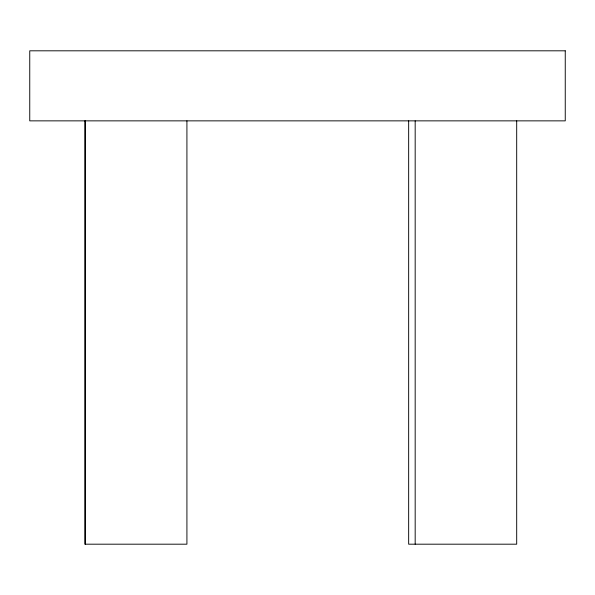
<?xml version="1.0" encoding="UTF-8"?>
<svg xmlns="http://www.w3.org/2000/svg" width="595" height="595" viewBox="0 0 595 595"><rect width="100%" height="100%" fill="white"/><g stroke="black" fill="none" stroke-linecap="round" stroke-linejoin="round"><path stroke-width="0.89" d="M516.691 120.859L516.691 544.187L408.661 544.187L408.661 120.859M415.176 120.859L415.176 544.187M186.919 120.859L186.919 544.187L84.802 544.187L84.802 120.859M85.405 120.859L85.405 544.187M565.25 50.813L29.75 50.813L29.75 120.859L565.25 120.859L565.25 50.813"/></g></svg>
